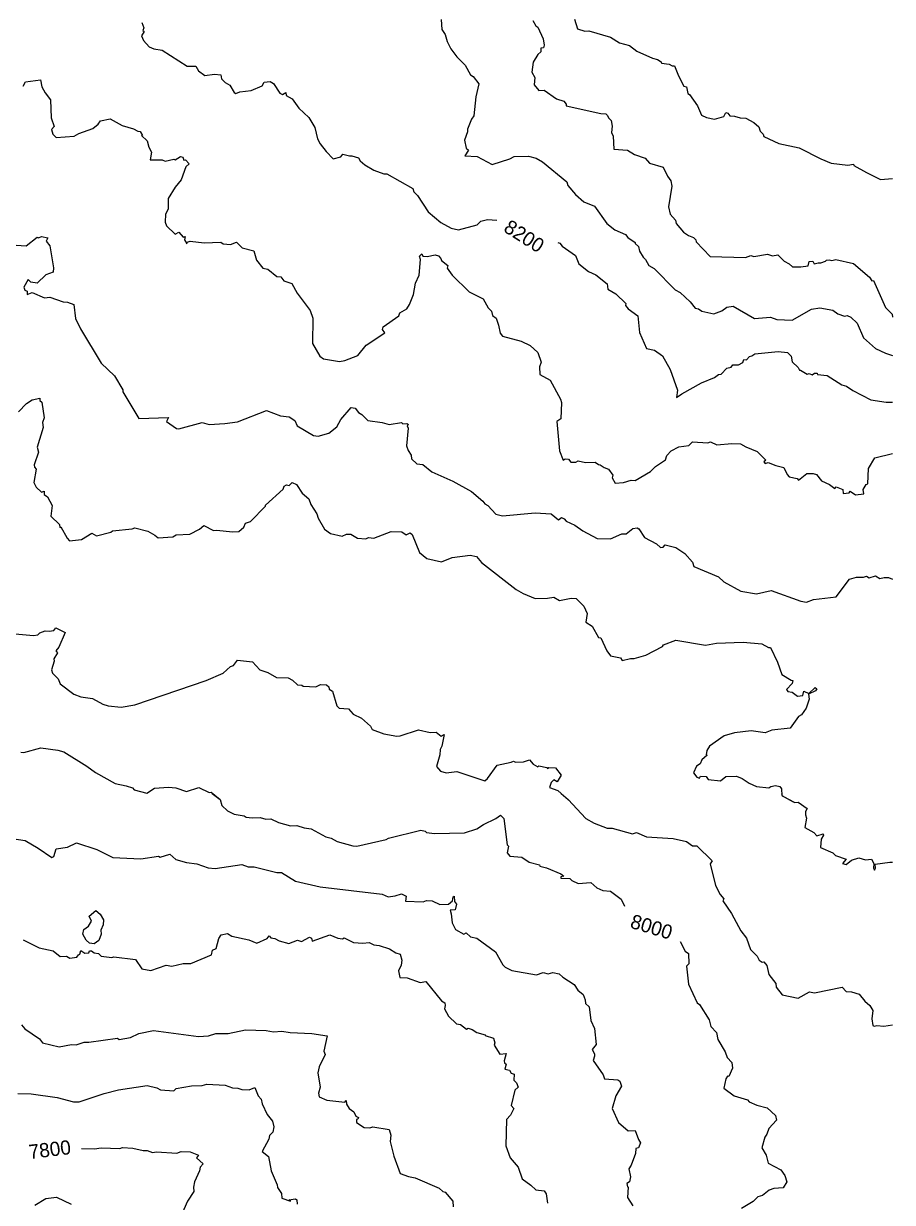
# Model space of a CAD drawing. Extents: x 9339 to 13216, y 3769 to 6935.
# Drawn here: x 12731 to 13196, y 5834 to 6465 of the extents above; entities that cross this region are included whole.
import ezdxf
from ezdxf.enums import TextEntityAlignment as Align

# ---------------------------------------------------------------- set-up
doc = ezdxf.new("R2010")
doc.units = 0
doc.header["$MEASUREMENT"] = 0
for name, color, linetype in [('DTM_SURFACE_CON', 9, 'Continuous'), ('DTM_SURFACE_ICON', 251, 'Continuous'), ('DTM_TEXT_ICON', 251, 'Continuous')]:
    doc.layers.add(name, color=color, linetype=linetype)
doc.styles.add('TMODELF', font='tmodelf')

msp = doc.modelspace()

# ---------------------------------------------------------------- linework, layer by layer
at = {"layer": 'DTM_SURFACE_CON', "linetype": 'Continuous', "flags": 128}
for points, elevation in [([(12954.69, 6466.96), (12955.13, 6461.6), (12956.84, 6458.97), (12957.92, 6455.23), (12959.83, 6451.28), (12963.12, 6446.98), (12967.47, 6442.53), (12970.4, 6437.42), (12971.87, 6436.44), (12974.89, 6432.51), (12973.23, 6425.65), (12972.22, 6415.41), (12970.88, 6413.58), (12968.85, 6408.35), (12968.76, 6406.82), (12967.19, 6402.48), (12968.09, 6398.04), (12969.41, 6396.99), (12967.41, 6393.93), (12973.94, 6393.69), (12981.93, 6389.38), (12991.43, 6392.41), (12993.74, 6393.68), (13001.42, 6393.88), (13005.63, 6392.72), (13009.02, 6390.85), (13021.98, 6380.09), (13022.61, 6378.04), (13026.7, 6373.37), (13031.01, 6369.45), (13036.84, 6367.01), (13043.34, 6357.71), (13047.64, 6354.3), (13053.41, 6351.94), (13054.71, 6350.31), (13058.61, 6347.56), (13058.56, 6346.97), (13060.36, 6345.39), (13060.98, 6342.91), (13062.79, 6339.74), (13064.14, 6338.4), (13065.93, 6335.34), (13068.77, 6333.71), (13080.04, 6322.25), (13082.64, 6320.73), (13088, 6315.76), (13090.79, 6312.5), (13092.44, 6312.09), (13094.23, 6310.84), (13100.67, 6309.44), (13105, 6310.95), (13107.75, 6312.95), (13111.01, 6313.52), (13122.49, 6306.9), (13131.14, 6307.6), (13134.49, 6306.33), (13142.66, 6305.95), (13152.99, 6311.97), (13157.5, 6312.64), (13164.5, 6311.32), (13167.22, 6309.42), (13170.63, 6308.09), (13172.06, 6308.51), (13174.04, 6307.62), (13177.42, 6304.41), (13180.88, 6296.48), (13187.32, 6290.83), (13192.71, 6288.33), (13196.38, 6287.14)], 2511.55), ([(13003.8, 6466.4), (13005.47, 6463.6), (13006.46, 6462.91), (13009.32, 6456.6), (13009.85, 6453.2), (13009.45, 6451.76), (13008.01, 6451.62), (13007.98, 6449.75), (13006.52, 6448.26), (13004.01, 6444.09), (13003.28, 6438.87), (13004.81, 6435.95), (13004.46, 6432.01), (13007.04, 6429.07), (13009.77, 6429.16), (13016.48, 6424.53), (13020.37, 6423.33), (13021.59, 6421.6), (13021.63, 6420.83), (13040.21, 6416.62), (13042.91, 6416.56), (13043.83, 6415.62), (13044.23, 6414.34), (13045.66, 6412.96), (13046.36, 6409.96), (13045.95, 6406.52), (13046.89, 6404.62), (13047.14, 6397.66), (13054.41, 6396.98), (13058.3, 6394.66), (13063.91, 6392.79), (13066.33, 6390.11), (13073.66, 6387.99), (13075.88, 6383.13), (13077.77, 6380.65), (13078.24, 6377.76), (13076.48, 6366.69), (13077.41, 6362.69), (13080.21, 6359.54), (13080.5, 6357.7), (13084.44, 6353.15), (13087.12, 6351.3), (13089.82, 6350.31), (13091.15, 6348.96), (13091.32, 6347.94), (13098.73, 6340.17), (13117.6, 6339.64), (13120.49, 6340.66), (13122.23, 6340.02), (13129.54, 6341.28), (13132.15, 6340.49), (13135.04, 6340.9), (13138.42, 6337.52), (13141.04, 6336.2), (13142.86, 6334.57), (13147.27, 6334.53), (13151.17, 6335.17), (13151.74, 6337.35), (13153.74, 6337.64), (13154.41, 6336.14), (13156.64, 6336.79), (13158.1, 6336.68), (13160.52, 6337.53), (13161.07, 6338.14), (13162.45, 6338.39), (13163.87, 6337.9), (13166.15, 6338.5), (13175.55, 6336.27), (13184.17, 6329.08), (13185.33, 6327.13), (13186.16, 6327.2), (13192.69, 6312.72), (13196.22, 6309.16), (13196.38, 6307.58)], 2523.74), ([(13026.09, 6467.26), (13027.76, 6462.07), (13031.71, 6460.69), (13033.83, 6461.03), (13045.36, 6457.49), (13050.21, 6454.58), (13055.59, 6453.16), (13059.49, 6450.01), (13067.85, 6446.24), (13070.58, 6445.52), (13072.5, 6444.28), (13072.74, 6443.67), (13076.75, 6443.03), (13078.42, 6442.2), (13079.7, 6442.27), (13081.73, 6436.8), (13084.7, 6431.37), (13086.13, 6430.99), (13086.75, 6427.42), (13087.77, 6426.8), (13092.04, 6420.71), (13094.16, 6415.84), (13096.8, 6414.45), (13101.01, 6413.63), (13106.06, 6415.08), (13107.11, 6417.16), (13108.21, 6416.91), (13109.33, 6415.37), (13111.78, 6415.27), (13114.84, 6414.34), (13117.81, 6414.12), (13122.21, 6411.87), (13124.75, 6409.46), (13125.56, 6407.22), (13127.19, 6405.52), (13127.54, 6404.31), (13135.61, 6400.58), (13146.43, 6398.21), (13157.95, 6392.32), (13163.57, 6390.04), (13172.49, 6389.06), (13175.46, 6389.55), (13175.78, 6388.87), (13182.41, 6385.03), (13189.99, 6381.39), (13196.38, 6381.79)], 2535.94), ([(12730.75, 6431.24), (12732.06, 6433.7), (12740.16, 6434.66), (12740.89, 6430.96), (12742.55, 6427.7), (12745.52, 6424.01), (12745.82, 6414.37), (12747.43, 6409.76), (12746.07, 6408.09), (12746.63, 6405.57), (12748.45, 6403.88), (12758.08, 6404.46), (12760.69, 6405.93), (12768.18, 6408.56), (12770.99, 6410.95), (12772.23, 6412.72), (12777.45, 6413.78), (12783.85, 6410.29), (12789.98, 6408.52), (12792.16, 6407.17), (12793.47, 6407.1), (12794.72, 6404.97), (12794.11, 6404.81), (12797.2, 6402.02), (12798.03, 6398.63), (12799.57, 6395.93), (12798.9, 6391.86), (12805.32, 6391.81), (12806.93, 6391.16), (12811.54, 6392.28), (12812.21, 6391.9), (12815.08, 6393.63), (12816.29, 6393.21), (12816.84, 6391.62), (12817.7, 6391.82), (12819.8, 6389.69), (12817.91, 6388.12), (12815.39, 6381.07), (12812.22, 6377.21), (12808.41, 6371.23), (12808.44, 6365.46), (12807.09, 6362.85), (12806.95, 6358.53), (12807.51, 6356.59), (12812.27, 6352.1), (12814.13, 6353.06), (12816.46, 6350.45), (12817.62, 6350.79), (12817.22, 6349), (12818.55, 6346.81), (12818.72, 6347.82), (12820.34, 6348.32), (12827.79, 6347.38), (12836.71, 6347.74), (12837.99, 6346.91), (12841.83, 6346.61), (12845.04, 6347.71), (12848.12, 6344.81), (12854.37, 6343.09), (12855.8, 6338.11), (12859.21, 6333.82), (12861.77, 6333.27), (12866.72, 6329.33), (12868.89, 6329.21), (12870.45, 6327.07), (12874.69, 6325.56), (12877.52, 6320.52), (12884.49, 6311.14), (12885.93, 6307.15), (12885.81, 6293.42), (12889.77, 6286.75), (12891.6, 6285.29), (12900.25, 6283.87), (12903.05, 6284.42), (12910.06, 6287.06), (12914.57, 6292.57), (12924.47, 6299.26), (12923.3, 6300.96), (12923.68, 6302.51), (12931.93, 6308.4), (12932.48, 6309.98), (12936.35, 6312.12), (12937.81, 6314.35), (12939.93, 6319.74), (12941.02, 6325.76), (12942.82, 6330.02), (12943.66, 6338.51), (12943.17, 6340.27), (12944.36, 6341.55), (12944.95, 6340.3), (12947.14, 6340.05), (12951.51, 6341.02), (12953.23, 6340.5), (12954.53, 6339.09), (12954.95, 6337.87), (12958.31, 6335.36), (12957.87, 6333.87), (12960.52, 6330.11), (12969.63, 6321.26), (12977.18, 6317.44), (12979.81, 6312.54), (12981.58, 6310.75), (12982.12, 6308.55), (12984.06, 6307.09), (12985.41, 6303.33), (12986.22, 6298.97), (12987.46, 6297.43), (12997.47, 6294.83), (13002.4, 6292.51), (13006.54, 6288.71), (13008.33, 6283.57), (13007.3, 6281.07), (13007.46, 6276.96), (13013.13, 6273.88), (13018.55, 6263.77), (13019.06, 6261.9), (13018.75, 6253.16), (13016.64, 6251.79), (13018.13, 6236.03), (13020.05, 6231.05), (13021.18, 6231.7), (13022.82, 6231.49), (13024.18, 6229.88), (13026.8, 6229.9), (13027.98, 6230.75), (13032.05, 6229.77), (13037.17, 6229.96), (13038.95, 6228.7), (13039.91, 6228.57), (13042.06, 6227.03), (13044.32, 6226.24), (13046.56, 6222.96), (13046.36, 6221.57), (13047.86, 6218.73), (13052.3, 6219.13), (13056.47, 6220.32), (13058.53, 6220.21), (13066.86, 6224.97), (13069.42, 6227.63), (13074.87, 6231.26), (13075.52, 6233.59), (13077.79, 6236), (13081.98, 6238.23), (13087.28, 6238.89), (13089.28, 6240.76), (13097.52, 6240.26), (13098.97, 6240.78), (13102.28, 6239.23), (13110.43, 6240.02), (13115.06, 6239.69), (13117.78, 6238.11), (13124.01, 6235.6), (13128.56, 6230.99), (13127.43, 6230.07), (13128.29, 6229.18), (13129.82, 6229.86), (13133.97, 6228.12), (13138.14, 6227.14), (13140.05, 6223.37), (13141.16, 6222.19), (13145.29, 6221.18), (13146.01, 6220.34), (13150.47, 6223.96), (13153.9, 6223.88), (13155.71, 6223.31), (13158.33, 6220.03), (13162.72, 6218.06), (13165.59, 6215.89), (13166.3, 6216.7), (13169.79, 6215.34), (13170.08, 6213.15), (13173.16, 6213.6), (13173.78, 6214.38), (13176.62, 6212.53), (13181.02, 6213), (13180.71, 6215.31), (13182.34, 6218.04), (13183.27, 6218.4), (13183.62, 6226.62), (13187.04, 6232.2), (13196.38, 6234.65)], 2487.17), ([(12724.33, 6346.26), (12732.49, 6345.88), (12738.33, 6350.44), (12738.95, 6350.13), (12740.6, 6350.77), (12743.98, 6350.14), (12743.17, 6348.27), (12745.14, 6345.89), (12747.11, 6334.04), (12746.92, 6331.79), (12742.91, 6330.3), (12738.39, 6325.88), (12734.89, 6326.28), (12733.44, 6327.71), (12731.25, 6323.62), (12731.74, 6322.12), (12732.91, 6321.46), (12732.97, 6319.74), (12735.54, 6320.87), (12742.3, 6317.97), (12745.08, 6318.25), (12752.25, 6315.79), (12754.56, 6315.69), (12757.99, 6314.32), (12758.82, 6306.93), (12761.46, 6301.29), (12772.55, 6282.92), (12779.69, 6276.11), (12784.25, 6268.77), (12784.22, 6267.69), (12792.72, 6253.27), (12808.64, 6253.85), (12807.49, 6251.74), (12812.97, 6248.01), (12814.16, 6247.77), (12826.66, 6251.13), (12830.5, 6250.17), (12838.8, 6250.59), (12845.65, 6251.53), (12861.13, 6257.63), (12868.7, 6254.74), (12873.2, 6254.16), (12876.29, 6252.24), (12877.64, 6249.38), (12886.29, 6244.2), (12888.86, 6243.86), (12894.44, 6245.57), (12898.74, 6248.91), (12900.9, 6252.88), (12906.54, 6259.17), (12908.59, 6258.92), (12910.41, 6256.51), (12912.16, 6255.48), (12915.45, 6252.18), (12923.07, 6251.25), (12926.85, 6250.21), (12933.36, 6251.13), (12934.22, 6250.53), (12936.21, 6250.66), (12937.22, 6250.07), (12936.45, 6249.4), (12937, 6248.18), (12936.18, 6238.73), (12937.04, 6236.27), (12938.6, 6233.79), (12938.85, 6231.72), (12941.67, 6229.1), (12944.78, 6228.63), (12949.6, 6224.77), (12961.01, 6219.82), (12971, 6214.17), (12977.08, 6209.05), (12978.01, 6207.63), (12979.68, 6206.68), (12984.04, 6202.12), (12987.6, 6201.22), (13005.08, 6202.83), (13013.58, 6202.29), (13017.48, 6199.08), (13019.19, 6200.27), (13020.61, 6199.59), (13021.66, 6198.3), (13026.27, 6196.14), (13030.55, 6193.21), (13038.28, 6189.11), (13045.44, 6188.84), (13051.41, 6191.64), (13053.76, 6191.62), (13057.31, 6194.47), (13059.68, 6194.73), (13060.49, 6194.33), (13063.62, 6189.56), (13070.1, 6186.25), (13072.2, 6184.22), (13073.54, 6184.46), (13074.67, 6185.63), (13080.31, 6184.22), (13085.11, 6180.99), (13089.27, 6176.4), (13090.01, 6174.05), (13103.31, 6168.6), (13106.06, 6165.93), (13115.21, 6160.88), (13123.59, 6159.37), (13131.45, 6161.29), (13147.33, 6155.46), (13150.42, 6154.94), (13154.04, 6156.41), (13166.18, 6157.75), (13173.33, 6167.28), (13177.17, 6168.29), (13180.89, 6168.35), (13182.5, 6168.98), (13184, 6167.95), (13187.36, 6169.04), (13189.62, 6167.57), (13191.91, 6168.22), (13194.28, 6168.19), (13196.38, 6167.29)], 2474.98), ([(12728.34, 6256.96), (12732.64, 6261.31), (12735.56, 6263.29), (12739.71, 6264.3), (12739.79, 6263.02), (12740.79, 6262.1), (12742, 6253.61), (12741.24, 6251.17), (12741.59, 6248.44), (12738.31, 6238.05), (12738.99, 6235.3), (12736.67, 6228.52), (12736.86, 6227.31), (12737.69, 6226.22), (12736.6, 6219.01), (12737.72, 6216.49), (12740.55, 6213.85), (12742.14, 6214.46), (12742.03, 6212.72), (12743.78, 6211.43), (12746.32, 6206.7), (12745.71, 6201.12), (12750.29, 6196.54), (12750.45, 6195), (12750.99, 6195.25), (12754.31, 6189.25), (12755.68, 6187.87), (12762.04, 6188.48), (12767.5, 6191.86), (12770.06, 6190.42), (12777.75, 6192.39), (12778.61, 6193.12), (12789.26, 6194.17), (12790.61, 6194.74), (12797.55, 6193), (12801.4, 6190.95), (12803.16, 6189.41), (12810.94, 6190.01), (12812.71, 6191.11), (12820.02, 6191.34), (12825.22, 6194.08), (12827.62, 6195.99), (12832.77, 6193.32), (12834.39, 6193.62), (12843.06, 6192.62), (12846.32, 6192.76), (12848.93, 6195.15), (12849.88, 6197.2), (12852.64, 6198.17), (12860.65, 6206.46), (12860.54, 6207), (12870.02, 6215.5), (12870.65, 6217.02), (12871.8, 6217.75), (12873.29, 6217.45), (12874.9, 6219.12), (12877.22, 6217.92), (12880.19, 6213.42), (12883.87, 6210.28), (12884.81, 6207.36), (12888.11, 6202.34), (12888.72, 6199.93), (12892.18, 6194.04), (12895.43, 6191.75), (12901.63, 6190.39), (12904, 6191.45), (12906.22, 6191.36), (12909.82, 6189.33), (12914.3, 6188.9), (12915.75, 6189.54), (12918.71, 6189.27), (12927.91, 6192.84), (12933.69, 6192.59), (12935.86, 6191.06), (12938.02, 6192.18), (12939.14, 6191.28), (12943.06, 6181.5), (12946.97, 6178.36), (12954.82, 6176.61), (12960.65, 6178.92), (12970.14, 6180.12), (12973.57, 6179.4), (12976.22, 6176.22), (12994.91, 6161.77), (12998.57, 6159.6), (13005.02, 6157.01), (13011.64, 6157.12), (13015.06, 6157.67), (13018.03, 6155.92), (13024.31, 6157.09), (13027.07, 6156.95), (13031.04, 6152.89), (13032.89, 6148.84), (13032.08, 6144.31), (13035.52, 6142.07), (13038.87, 6136.1), (13040.23, 6135.82), (13043.35, 6128.84), (13045.35, 6126.24), (13050.76, 6125.12), (13051.68, 6123.78), (13056.14, 6124.9), (13058.11, 6124.78), (13064.27, 6126.52), (13073.15, 6131.2), (13073.78, 6132.08), (13080.38, 6134.69), (13096.22, 6131.99), (13102.24, 6132.95), (13116.5, 6133.48), (13126.42, 6132.6), (13130.05, 6130.67), (13131.14, 6130.77), (13134.79, 6122.81), (13137.15, 6116.18), (13142.13, 6113.2), (13143.05, 6113.08), (13142.67, 6111.42), (13139.67, 6108.25), (13140.3, 6107.06), (13142.73, 6106.84), (13145.53, 6104.69), (13148.48, 6105.03), (13148.98, 6107.34), (13151.56, 6106.04), (13155.06, 6109.36), (13155.94, 6108.65), (13155.17, 6107.48), (13151.45, 6105.79), (13151.85, 6102.99), (13150.16, 6098.22), (13147.76, 6094.56), (13146.13, 6093.73), (13141.62, 6087.49), (13131.79, 6086.42), (13128.26, 6085), (13120.78, 6086.01), (13111.82, 6084.92), (13106.34, 6083.37), (13098.42, 6077.9), (13096.94, 6075.48), (13096.57, 6073.19), (13097.08, 6072.98), (13094.26, 6070.51), (13093.39, 6068.4), (13091.39, 6067.15), (13089.79, 6063.62), (13091.56, 6061.23), (13093.09, 6060.65), (13093.6, 6061.81), (13096.63, 6061.63), (13097.68, 6060.08), (13104.29, 6059.37), (13107.11, 6061.62), (13112.81, 6061.85), (13115.83, 6060.61), (13119.59, 6058), (13123.49, 6056.3), (13130.15, 6055.51), (13131.23, 6056.34), (13133.8, 6056.78), (13136.03, 6056.34), (13136.93, 6054.96), (13137.16, 6051.41), (13143.14, 6047.97)], 2462.78), ([(12726.51, 6137.99), (12736.3, 6137.11), (12738.62, 6137.54), (12739.65, 6138.64), (12742.54, 6139.7), (12744.7, 6139.47), (12747.23, 6139.89), (12748.35, 6141.21), (12753.3, 6138.79), (12749.99, 6130.8), (12748.33, 6128.84), (12749.12, 6127.88), (12747.23, 6124.64), (12747.4, 6123.4), (12746.01, 6118.81), (12746.44, 6116.92), (12749.5, 6113.87), (12750.62, 6111.25), (12758.01, 6105.74), (12761.62, 6104.3), (12767.91, 6103.36), (12773.55, 6100.43), (12776.42, 6099.55), (12783.37, 6098.74), (12790.6, 6100.08), (12828.91, 6113.12), (12837.94, 6117.04), (12841.78, 6120.54), (12843.54, 6121.02), (12845.55, 6123.98), (12853.56, 6123), (12857.64, 6118.7), (12861.84, 6117.23), (12866.44, 6114.65), (12872.75, 6114.42), (12874.98, 6113.24), (12877.74, 6110.7), (12880.02, 6110.57), (12880.85, 6110.08), (12887.54, 6109.7), (12890.03, 6110.84), (12893.36, 6110.65), (12894.46, 6109.57), (12894.64, 6108.47), (12896.52, 6107.34), (12898.75, 6099.49), (12900.11, 6098.24), (12904.97, 6097.83), (12907.47, 6095.08), (12912.08, 6092.92), (12916.75, 6088.59), (12917.77, 6086.87), (12923.95, 6084.52), (12931.02, 6083.3), (12932.69, 6083.42), (12942.46, 6086.68), (12948.72, 6085.17), (12952.07, 6085.41), (12954.77, 6083.25), (12956.21, 6084.11), (12954.96, 6077.94), (12954.11, 6076.14), (12954.04, 6073.22), (12952.14, 6066.91), (12954.4, 6064.4), (12957.28, 6063.65), (12963.13, 6064.31), (12978.13, 6059.38), (12979.52, 6060.5), (12984.73, 6067.67), (12992.09, 6069.23), (12993.38, 6069.88), (12994.43, 6069.32), (12998.87, 6069.43), (13001.99, 6070.51), (13003.93, 6068.31), (13006.47, 6066.8), (13007.04, 6067.42), (13011.36, 6066.49), (13011.6, 6065.94), (13012.32, 6066.47), (13015.95, 6066.31), (13018.99, 6062.3), (13016.82, 6058.8), (13015.1, 6059.88), (13013.59, 6058.49), (13012.77, 6055.79), (13017.18, 6054.07), (13024.04, 6047.97)], 2450.59), ([(13018.95, 6052.53), (13022.72, 6049.29), (13032.13, 6039.11), (13036.72, 6036.66), (13043.68, 6033.89), (13046.19, 6033.9), (13057.16, 6030.91), (13059.36, 6031.68), (13064.64, 6029.23), (13079, 6028.37), (13086.12, 6026.8), (13089.26, 6024.54), (13091.56, 6024.57), (13099.76, 6016.54), (13098.68, 6014.84), (13101.67, 6003.16), (13104.11, 5998.39), (13106.05, 5996.08), (13105.57, 5995.11), (13110.15, 5988.19), (13115.2, 5978.97), (13118.27, 5975.13), (13120.33, 5968.92), (13123.94, 5965.45), (13124.98, 5963.33), (13126.63, 5962.16), (13127.59, 5962.31), (13129.1, 5960.41), (13130.21, 5955.56), (13133.92, 5950.71), (13134.15, 5948.89), (13137.34, 5944.62), (13145.86, 5942.98), (13151.99, 5946.24), (13154.7, 5945.73), (13169.38, 5948.8), (13171.56, 5946.53), (13174.47, 5946.26), (13178.57, 5945.04), (13181.58, 5941.24), (13184.26, 5938.98), (13185.87, 5936.3), (13185.32, 5931.83), (13185.88, 5928.25), (13186.56, 5927.88), (13188.06, 5928.2), (13191.7, 5927.88), (13196.38, 5928.69)], 2450.59), ([(13136.96, 6052.53), (13137.25, 6051.35), (13144.06, 6047.66), (13145.83, 6047.89), (13150.69, 6044.49), (13149.81, 6042.79), (13149.74, 6041.05), (13150.32, 6039.36), (13149.4, 6034.37), (13154.29, 6031.59), (13155.91, 6029.92), (13159.31, 6030.92), (13159.39, 6030.16), (13158.26, 6028.09), (13157.81, 6023.55), (13164.5, 6020.71), (13165.87, 6019.26), (13171.66, 6017.28), (13169.63, 6015.07), (13171.67, 6014.52), (13174.44, 6016.89), (13178.35, 6018.01), (13181.92, 6016.97), (13185.19, 6017.27), (13186.41, 6015.11), (13186.3, 6012.52), (13186.75, 6011.52), (13187.25, 6012.45), (13187.19, 6014.69), (13194.95, 6015.77), (13196.38, 6015.67)], 2462.78), ([(12718.77, 6029.39), (12731.81, 6027.38), (12738.87, 6023.32), (12746.16, 6018.16), (12747.23, 6018.77), (12748.55, 6022.96), (12754.58, 6023.86), (12759.35, 6026.03), (12770.27, 6022.49), (12778.91, 6018.25), (12793.75, 6017.45), (12803.32, 6018.95), (12804.19, 6018.49), (12809.32, 6020.07), (12812.61, 6017.12), (12818.37, 6015.62), (12823.82, 6014.93), (12829.96, 6012.67), (12833.72, 6012.36), (12847.85, 6014.49), (12851.36, 6013.27), (12854.47, 6013.24), (12866.73, 6010.2), (12869.09, 6010.15), (12876.66, 6005.61), (12889.83, 6002.52), (12923.09, 5998.55), (12926.25, 5997.23), (12930.07, 5997.65), (12933.52, 5998.76), (12935.94, 5997.53), (12935.59, 5994.78), (12945.13, 5994.57), (12946.86, 5995.23), (12949.89, 5995.06), (12954.01, 5993.03), (12958.55, 5993.31), (12960.77, 5995.11), (12961.07, 5997.23), (12961.58, 5997.49), (12961.83, 5994.7), (12962.83, 5993.3), (12962.11, 5990.24), (12959.46, 5990.07), (12960.07, 5988.11), (12960.51, 5983.19), (12962.4, 5979.68), (12966.89, 5977.18), (12968.14, 5977.84), (12970.35, 5975.81), (12973.87, 5975.07), (12983.72, 5967.64), (12987.8, 5960.69), (12989.02, 5959.44), (12992.61, 5957.68), (13005.82, 5955.42), (13009.24, 5956.62), (13011.91, 5955.97), (13014.49, 5956.67), (13017.96, 5955.98), (13019.86, 5954.21), (13025.9, 5950.24), (13027.93, 5947.21), (13030.79, 5944.94), (13031.81, 5942.06), (13031.97, 5940.09), (13033.94, 5938.28), (13034.82, 5930.95), (13036.84, 5926.63), (13037.68, 5918.08), (13035.5, 5915.46), (13036.83, 5913.14), (13036.86, 5911.83), (13036.03, 5909.56), (13041.38, 5901.91), (13042.18, 5899.68), (13049.38, 5899.14), (13050.36, 5898.47), (13051.21, 5895.83), (13048.32, 5890.55), (13046.26, 5883.77), (13049.59, 5876.29), (13054.81, 5871.93), (13058.55, 5872.03), (13060.37, 5867.28), (13061.53, 5865.52), (13060.45, 5862.71), (13059.01, 5862.47), (13058.78, 5859.66), (13056.5, 5853.54), (13055.16, 5851.46), (13056.02, 5847.21), (13055.54, 5844.49), (13054.18, 5843.58), (13054.41, 5841.8), (13054.81, 5841.68), (13054.44, 5836.18), (13057.34, 5831.65)], 2426.21), ([(12730.78, 5974.24), (12739.42, 5969.93), (12746.82, 5968.22), (12750.56, 5965.2), (12753.96, 5965.43), (12755.86, 5964.41), (12759.63, 5964.86), (12760.36, 5966.14), (12761.08, 5966.44), (12761.71, 5968.47), (12763.83, 5967.02), (12765.98, 5967.13), (12766.32, 5968.22), (12767.42, 5968.19), (12768.77, 5967.13), (12771.12, 5966.92), (12772.57, 5965.49), (12778.37, 5964.62), (12779.28, 5965.05), (12790.95, 5963.64), (12794.41, 5958.68), (12799.2, 5957.81), (12807.48, 5960.54), (12810.35, 5960.01), (12816.45, 5961.52), (12820.66, 5961.53), (12831.61, 5966.17), (12832.29, 5968.59), (12834.25, 5969.52), (12835.67, 5974.84), (12836.83, 5976.84), (12840.32, 5977.48), (12842.53, 5976.15), (12851.59, 5974.11), (12855.88, 5972.35), (12861.49, 5974.85), (12862.63, 5976.21), (12863.47, 5975.26), (12865.6, 5974.79), (12868, 5973.53), (12873.1, 5972.22), (12877.72, 5973.95), (12879.9, 5973.34), (12884.16, 5975.61), (12885.32, 5974.99), (12885.55, 5973.47), (12895.1, 5976.89), (12899.28, 5975.1), (12901.82, 5974.69), (12902.73, 5975.16), (12907.74, 5972.76), (12912.71, 5972.43), (12916.1, 5972.8), (12918.67, 5971.42), (12921.43, 5971.1), (12926.98, 5969.35), (12930.35, 5967.13), (12932.66, 5966.52), (12933.54, 5963.33), (12933.3, 5960.51), (12931.88, 5957.51), (12932.5, 5954.01), (12936.51, 5953.76), (12943.48, 5951.3), (12946.47, 5951.79), (12954.82, 5941.48), (12956.61, 5940.45), (12956.9, 5938.91), (12956.42, 5937.18), (12958.62, 5933.33), (12962.9, 5929.13), (12965.07, 5928.73), (12968.3, 5926.39), (12969.22, 5926.82), (12971.29, 5926.18), (12973.79, 5924.44), (12978.19, 5923.35), (12978.25, 5922.9), (12982.72, 5921.54), (12983.4, 5918.92), (12983.16, 5917.7), (12986.14, 5913), (12989.58, 5913.31), (12988.41, 5909.32), (12988.56, 5908.34), (12989.42, 5907.52), (12988.81, 5904.81), (12991.23, 5904.41), (12992.18, 5902.71), (12993.79, 5902.23), (12993.57, 5899.04), (12995, 5897.57), (12995.89, 5895.3), (12994.17, 5893.63), (12992.23, 5885.38), (12993.64, 5883.85), (12991.87, 5880.33), (12989.65, 5877.87), (12989.4, 5863.79), (12991.69, 5857.35), (12995.94, 5852.39), (12998.1, 5846.24), (13002.72, 5842.85), (13005.31, 5840.27), (13009.84, 5839.76), (13010.87, 5838.13), (13011.67, 5833.2)], 2414.02), ([(12729.9, 5928.63), (12731.69, 5926.45), (12739.48, 5921.2), (12741.24, 5919.01), (12750, 5916.92), (12756.69, 5918.18), (12759.2, 5917.94), (12763.45, 5919.43), (12765.96, 5919.28), (12781.41, 5921.58), (12782.14, 5920.78), (12788.24, 5921.78), (12792.69, 5924.05), (12800.62, 5925.6), (12824.67, 5922.44), (12830.11, 5922.71), (12834.08, 5923.93), (12840.54, 5923.98), (12849.88, 5926.01), (12860.92, 5925.68), (12864.88, 5924.85), (12869.26, 5925.21), (12873.81, 5924.46), (12885.38, 5923.99), (12893.7, 5922.75), (12891.84, 5914.6), (12892.57, 5912.8), (12889.26, 5906.15), (12888.71, 5902.88), (12889.94, 5895.18), (12888.98, 5892.05), (12889.35, 5890.1), (12893.46, 5888.26), (12903.06, 5887.25), (12903.72, 5888.03), (12903.97, 5886.12), (12905.43, 5883.88), (12907.89, 5882.06), (12908.94, 5879.79), (12910.38, 5879), (12910.11, 5878.18), (12909.26, 5877.99), (12909.26, 5876.32), (12913.48, 5873.72), (12916.46, 5873.53), (12918.11, 5874.05), (12926.83, 5872.62), (12927.73, 5869.54), (12927.38, 5866.2), (12929.26, 5858.24), (12932.71, 5849), (12937.23, 5847.4), (12940.73, 5846.78), (12953.68, 5841.16), (12955.49, 5839.42), (12956.89, 5839.06), (12960.87, 5834.14), (12961.18, 5831.14)], 2401.82), ([(12727.91, 5891.87), (12735.18, 5891.72), (12749.03, 5889.69), (12757.72, 5887.39), (12760.75, 5887.35), (12774.2, 5891.87), (12781.88, 5893.8), (12797.16, 5896.11), (12802.38, 5894.97), (12804.28, 5893.85), (12811.51, 5893.37), (12812.72, 5894.61), (12820.9, 5895.92), (12826.62, 5896.12), (12829.21, 5896.93), (12838.98, 5896.24), (12842.84, 5894.86), (12845.72, 5894.72), (12847.86, 5894.01), (12851.77, 5893.83), (12854.94, 5895.12), (12856.68, 5890.57), (12858.26, 5888.75), (12858.78, 5886.3), (12861.47, 5880.61), (12864.38, 5877.1), (12865.14, 5874.08), (12864.48, 5871.19), (12862.76, 5869.42), (12862.41, 5867.47), (12858.74, 5860.84), (12862.15, 5858.16), (12863.57, 5850.5), (12866.84, 5843.01), (12866.99, 5841.51), (12869.21, 5838.34), (12869.37, 5835.76), (12873.96, 5834.13), (12873.13, 5834.9), (12876.69, 5835.51), (12877.33, 5834.91), (12877.58, 5832.54)], 2389.63), ([(12737.11, 5832.11), (12742.9, 5835.54), (12748.61, 5836.26), (12756.45, 5832.67)], 2365.25)]:
    msp.add_lwpolyline(points, dxfattribs=dict(at, elevation=elevation))
at = {"layer": 'DTM_SURFACE_CON', "linetype": 'Continuous', "elevation": 2414.02, "flags": 128}
msp.add_lwpolyline([(12766.19, 5986.76), (12769.79, 5989.94), (12772.09, 5987.85), (12773.82, 5984.86), (12773.74, 5982.11), (12772.47, 5979.25), (12772.62, 5977.14), (12771.31, 5973.72), (12768.91, 5972.03), (12766.42, 5972.34), (12764.59, 5974.01), (12762.71, 5977.25), (12763.26, 5979.76), (12765.85, 5981.54), (12767.41, 5984.15)], close=True, dxfattribs=at)
at = {"layer": 'DTM_SURFACE_ICON', "linetype": 'Continuous', "flags": 128}
for points, elevation in [([(12794.34, 6465.36), (12795.5, 6462.52), (12794.97, 6461.18), (12795.68, 6460.52), (12794.19, 6458.25), (12795.21, 6455.71), (12798.23, 6452.41), (12800.75, 6451.23), (12805.2, 6450.65), (12818.57, 6441.95), (12823.27, 6442.09), (12824.71, 6439.48), (12828.12, 6437.05), (12833.35, 6437.76), (12836.6, 6437.4), (12836.97, 6435.28), (12839.02, 6433.27), (12841.52, 6431.83), (12843.84, 6427.86), (12844.65, 6427.45), (12846.88, 6428.35), (12852.97, 6428.94), (12858.84, 6431.52), (12859.86, 6433.39), (12863.15, 6433.81), (12864.84, 6432.66), (12868.26, 6427.64), (12869.66, 6426.78), (12871.57, 6427.84), (12871.67, 6426.29), (12874.93, 6424.51), (12878.41, 6419.5), (12883.88, 6414.46), (12886.97, 6409.15), (12888.53, 6403.11), (12889.91, 6400.38), (12893.01, 6396.25), (12896.92, 6392.39), (12901.03, 6393.47), (12902.02, 6394.89), (12905.55, 6393.92), (12906.8, 6394.03), (12910.42, 6392.99), (12911.29, 6391.37), (12913.81, 6389.18), (12918.68, 6386.34), (12924.01, 6384.31), (12925.62, 6384.41), (12939.47, 6376.5), (12940.02, 6374.74), (12942, 6372.76), (12947.81, 6364.08), (12954.56, 6358.38), (12959.97, 6355.35), (12964.02, 6354.46), (12973.93, 6357.07), (12975.92, 6359.07), (12979.58, 6359.89), (12984.44, 6359.57)], 2499.36), ([(13017.19, 6347.66), (13018.28, 6347.19), (13019.42, 6345.63), (13026.62, 6340.67), (13028.34, 6336.21), (13033.53, 6332.12), (13037.57, 6330.33), (13043.65, 6325.44), (13043.91, 6322.6), (13048.22, 6320.1), (13053.54, 6314.98), (13053.43, 6313.94), (13054.89, 6312.08), (13060.03, 6308.32), (13060.96, 6299.39), (13064.73, 6290.81), (13068.96, 6290.01), (13073.32, 6286.83), (13077.29, 6279.5), (13081.18, 6268.58), (13080.75, 6264.56), (13083.59, 6266.62), (13094.19, 6272.44), (13101.09, 6275.31), (13103.19, 6276.87), (13104.66, 6277.15), (13107.68, 6280.31), (13110.09, 6280.86), (13110.82, 6282.05), (13113.95, 6282), (13116.23, 6283.35), (13116.83, 6284.97), (13118.25, 6284.79), (13119.75, 6286.56), (13121.08, 6286.85), (13122.66, 6288), (13135.12, 6289.29), (13140.19, 6288.68), (13142.18, 6286.73), (13142.74, 6283.68), (13145.95, 6280.62), (13146.54, 6279.14), (13147.14, 6279.27), (13150.7, 6277.07), (13151.73, 6277.36), (13153.48, 6276.65), (13154.58, 6277.62), (13156.12, 6277.69), (13156.18, 6276.85), (13161.42, 6276.4), (13169.34, 6271.38), (13171.77, 6270.7), (13175.23, 6268.36), (13184.78, 6263.39), (13193.06, 6262.13), (13196.38, 6262.12)], 2499.36), ([(12729.53, 6074.59), (12731.16, 6074.4), (12740.2, 6076.96), (12749.41, 6075.72), (12752.56, 6074.83), (12764.96, 6067.2), (12769.56, 6063.85), (12780.07, 6057.87), (12785.99, 6056.67), (12789.36, 6055.49), (12790.2, 6054.42), (12796.97, 6052.66), (12801.17, 6055.3), (12808.71, 6055.94), (12812.6, 6055.57), (12818.33, 6053.66), (12824.83, 6055.74), (12830.41, 6053.08), (12831.58, 6053.15), (12836.24, 6049.28), (12836.59, 6047.97)], 2438.4), ([(12832.1, 6052.53), (12836.24, 6049.28), (12837.23, 6046.17), (12840.2, 6043.3), (12843.9, 6041.48), (12849.12, 6040.57), (12850.2, 6039.84), (12853.45, 6039.44), (12857.69, 6039.65), (12860.83, 6038.82), (12863.37, 6038.93), (12867.57, 6037.02), (12874.05, 6035.15), (12877.43, 6035.43), (12881.38, 6034.15), (12885.07, 6033.61), (12892.86, 6029.37), (12895.79, 6028.63), (12898.96, 6026.9), (12907.34, 6024.42), (12909.47, 6024.28), (12925.26, 6027.85), (12926.4, 6028.6), (12943.82, 6032.88), (12946.15, 6032.29), (12946.79, 6031.7), (12951.16, 6031.15), (12967.15, 6031.41), (12973.83, 6033.57), (12977.34, 6035.96), (12984.03, 6039.1), (12986.46, 6040.86), (12988.29, 6039.06), (12990.11, 6024.99), (12990.71, 6024.24), (12990.07, 6020.83), (12991.42, 6019.04), (12997.87, 6018.4), (13001.74, 6015.76), (13007.4, 6014.25), (13007.5, 6013.69), (13011.13, 6012.69), (13018.72, 6009.41), (13020.3, 6008.19), (13018.72, 6007.9), (13018.71, 6007.14), (13023.56, 6007), (13024.7, 6005.87), (13028.03, 6004.29), (13034.85, 6004.83), (13038.1, 6001.98), (13041.19, 6000.6), (13045.31, 6000.19), (13051.14, 5995.93), (13052.93, 5992.11)], 2438.4), ([(13082.76, 5973.21), (13085.29, 5968.15), (13087.21, 5966.86), (13087.38, 5961.26), (13086.15, 5960.04), (13087.08, 5950.45), (13091.71, 5940.42), (13093.09, 5939.54), (13098.18, 5931.3), (13099.2, 5927.81), (13102.24, 5924.6), (13102.8, 5920.86), (13106.72, 5914.17), (13107.95, 5911.13), (13110.4, 5908.42), (13110.81, 5905.46), (13108.74, 5901), (13107.97, 5901.23), (13107.1, 5899.7), (13106.01, 5894.67), (13111.55, 5890.59), (13118.79, 5888.44), (13119.73, 5887.33), (13123.78, 5885.68), (13129.24, 5884.27), (13133.7, 5880.02), (13134.31, 5877.51), (13130.26, 5873.2), (13129.17, 5870.03), (13128, 5868.45), (13126.43, 5862.74), (13128.73, 5858.75), (13129.86, 5854.59), (13136.63, 5850.98), (13138.75, 5847.96), (13139.79, 5844.62), (13137.9, 5841.38), (13132.8, 5840.99), (13130.43, 5840.02), (13126.71, 5837.32), (13124.23, 5836.61), (13121.8, 5834.01), (13115.49, 5830.19)], 2438.4), ([(12762.11, 5862.38), (12769.01, 5862.2), (12772.63, 5862.71), (12782.5, 5862.38), (12783.93, 5862.91), (12789.49, 5862.51), (12795.08, 5861.25), (12797.23, 5861.32), (12800.07, 5860.27), (12802.3, 5860.55), (12813.16, 5859.82), (12815.45, 5860.77), (12820.21, 5860.6), (12824.71, 5858.82), (12823.63, 5857.47), (12827.16, 5854.24), (12825.54, 5852.32), (12825.22, 5850.46), (12822.64, 5844.58), (12822.06, 5841.73), (12822.21, 5839.29), (12818.89, 5834.22), (12815.62, 5826.84)], 2377.44)]:
    msp.add_lwpolyline(points, dxfattribs=dict(at, elevation=elevation))

# ---------------------------------------------------------------- texts
at = {"layer": 'DTM_TEXT_ICON', "linetype": 'Continuous', "style": 'TMODELF'}
for s, rotation, p in [('8200', 327.60731, (12999.16, 6351, 2499.36)), ('8000', 343.12899, (13067.37, 5981.11, 2438.4)), ('7800', 6.94641, (12745.03, 5861.88, 2377.44))]:
    msp.add_text(s, height=7.62, rotation=rotation, dxfattribs=at).set_placement(p, align=Align.MIDDLE_CENTER)

doc.saveas('drawing.dxf')
